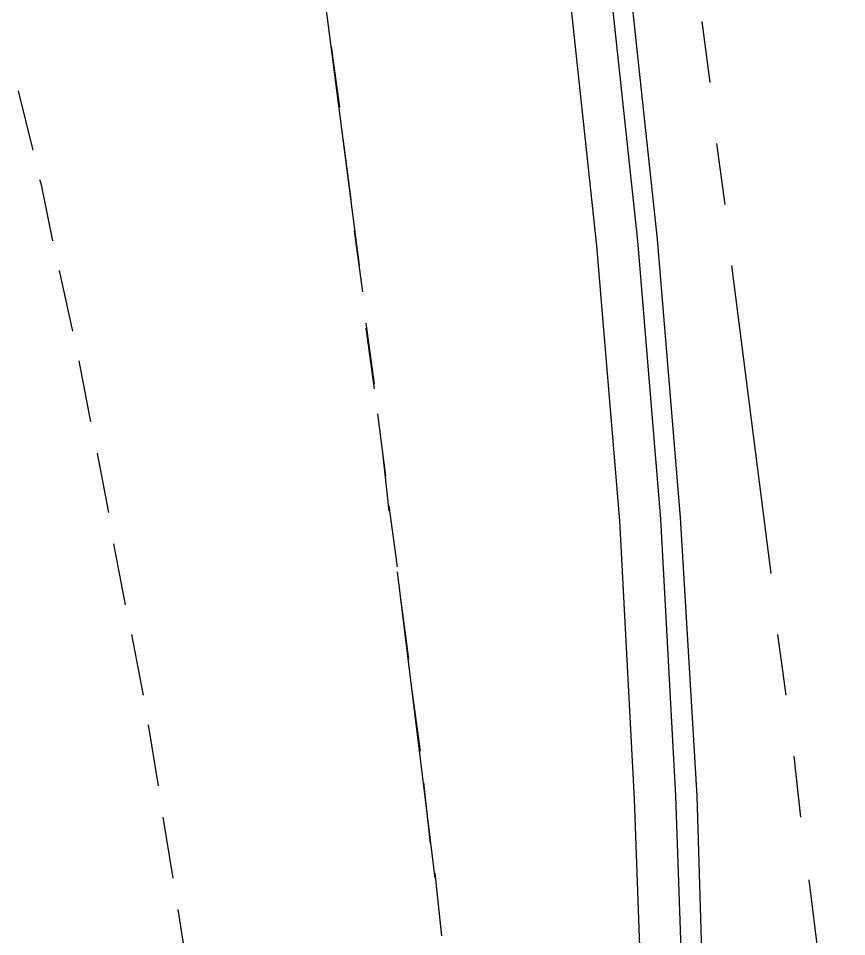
# Model space of a CAD drawing. Header units: feet. Extents: x -84 to 198, y -22 to 181.
# Drawn here: x 142.93 to 149.64, y 127.88 to 135.31 of the extents above; entities that cross this region are included whole.
import ezdxf

# ---------------------------------------------------------------- set-up
doc = ezdxf.new("R2010")
doc.units = ezdxf.units.FT
doc.layers.add('A-LINEA', color=7, linetype='CONTINUOUS')

msp = doc.modelspace()

# ---------------------------------------------------------------- linework, layer by layer
at = {"layer": 'A-LINEA'}
for p, q in [((145.3733, 135.7911), (145.6933, 133.3111)), ((148.4667, 135.2844), (148.5333, 134.7911)), ((145.4667, 135.0844), (145.5333, 134.5911)), ((143.0533, 134.2444), (142.9333, 134.7244)), ((145.56, 134.3378), (145.6267, 133.8444)), ((148.5867, 134.2978), (148.6533, 133.8044)), ((145.6533, 133.5911), (145.72, 133.0978)), ((148.7067, 133.3111), (149.0267, 130.8178)), ((143.3733, 132.7778), (143.2667, 133.2711)), ((145.7467, 132.8444), (145.8133, 132.3511)), ((145.7467, 132.8044), (145.8133, 132.3111)), ((143.52, 132.0444), (143.4267, 132.5378)), ((145.84, 132.1111), (145.9067, 131.6044)), ((145.88, 131.8178), (145.9333, 131.3244)), ((143.6667, 131.3111), (143.5733, 131.7911)), ((145.9333, 131.3644), (146, 130.8711)), ((143.8, 130.5644), (143.7067, 131.0578)), ((146, 130.8311), (146.3067, 128.3511)), ((146.0267, 130.6178), (146.0933, 130.1244)), ((143.9467, 129.8311), (143.8533, 130.3244)), ((149.08, 130.3244), (149.1467, 129.8311)), ((146.12, 129.8711), (146.1867, 129.3778)), ((144.0667, 129.0978), (143.9867, 129.5911)), ((149.2133, 129.3378), (149.2667, 128.8444)), ((146.2133, 129.1244), (146.2667, 128.6311)), ((144.1867, 128.3511), (144.1067, 128.8444)), ((146.3067, 128.3911), (146.36, 127.8844)), ((149.3333, 128.3378), (149.64, 125.8578))]:
    msp.add_line(p, q, dxfattribs=at)
for points in [[(147.7067, 135.7511), (147.9467, 133.5111), (148.1333, 131.2578), (148.2533, 129.0178), (148.3333, 126.7644), (148.3467, 124.5111), (148.32, 122.2578), (148.2267, 120.0044), (148.08, 117.7644)], [(147.8667, 135.7644), (148.1067, 133.5244), (148.2933, 131.2711), (148.4267, 129.0178), (148.4933, 126.7644), (148.52, 124.5111), (148.48, 122.2578), (148.3867, 120.0044), (148.24, 117.7511)], [(147.3733, 135.7111), (147.6133, 133.4711), (147.8, 131.2444), (147.92, 128.9911), (148, 126.7511), (148.0133, 124.5111), (147.9867, 122.2711), (147.8933, 120.0178), (147.7467, 117.7911)], [(143.2133, 133.5111), (143.12, 133.9644), (143.1067, 134.0044)], [(144.3067, 127.6044), (144.2933, 127.6844), (144.2267, 128.0978)]]:
    msp.add_lwpolyline(points, dxfattribs=at)

doc.saveas('drawing.dxf')
